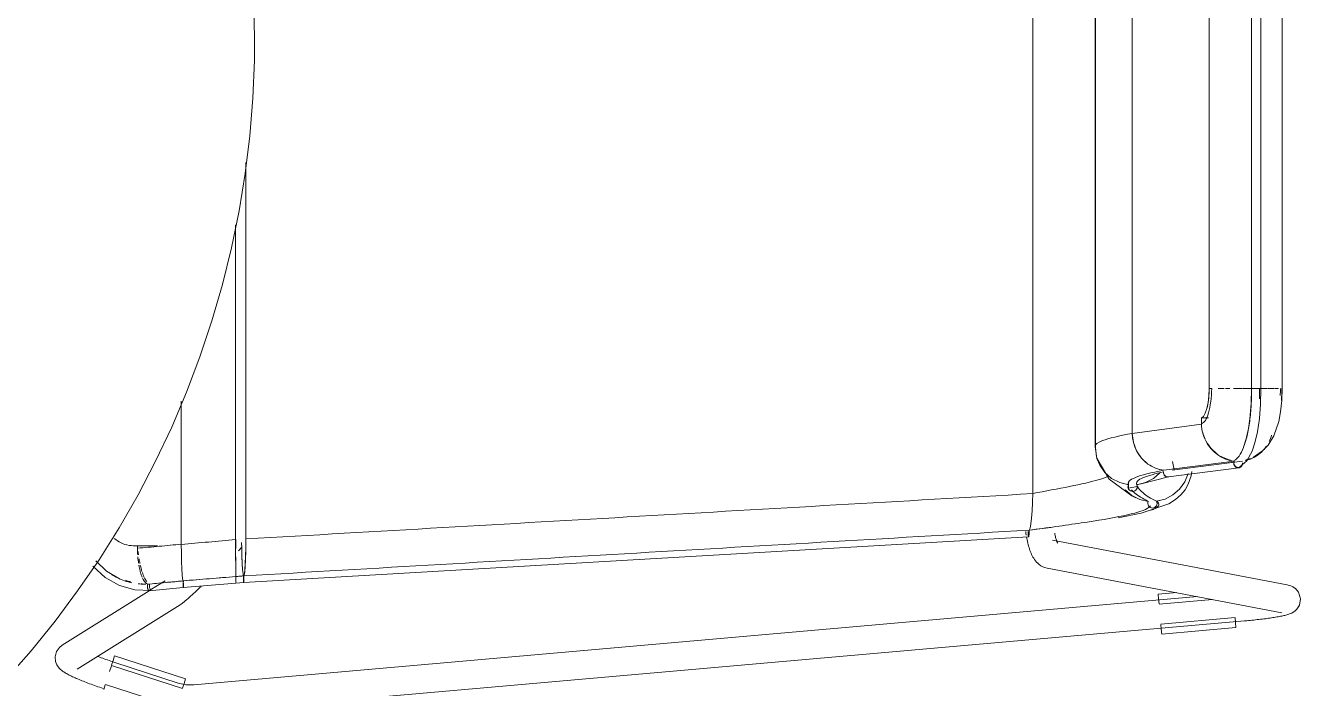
# Model space of a CAD drawing. Header units: millimetres. Extents: x 155927 to 326028, y -36033 to 97293.
# Drawn here: x 181794 to 182334, y 12031 to 12311 of the extents above; entities that cross this region are included whole.
import ezdxf

# ---------------------------------------------------------------- set-up
doc = ezdxf.new("R2010")
doc.units = ezdxf.units.MM
doc.header["$MEASUREMENT"] = 0
doc.layers.add('I-FURN', color=8, linetype='CONTINUOUS', lineweight=9)

msp = doc.modelspace()

# ---------------------------------------------------------------- linework, layer by layer
at = {"layer": 'I-FURN'}
for p, q in [((182220.32, 12113.46), (182220.32, 12496.86)), ((182220.32, 12496.86), (182220.32, 12113.38)), ((182246.67, 12477.01), (182246.67, 12172.21)), ((182246.82, 12132.77), (182246.82, 12477.55)), ((182246.82, 12477.55), (182246.82, 12132.77)), ((182262.42, 12138.8), (182262.42, 12471.51)), ((182262.42, 12471.51), (182262.42, 12138.8)), ((182294.88, 12452.58), (182294.88, 12157.73)), ((182294.94, 12157.73), (182294.94, 12452.58)), ((182312.78, 12452.58), (182312.78, 12157.73)), ((182316.75, 12157.73), (182316.75, 12452.58)), ((182325.78, 12157.73), (182325.78, 12452.58)), ((181891.28, 12305.16), (181890.96, 12321.15)), ((181891.19, 12296.52), (181891.28, 12305.16)), ((181890.52, 12280.54), (181891.19, 12296.52)), ((181889.22, 12264.59), (181890.52, 12280.54)), ((181887.28, 12248.71), (181889.22, 12264.59)), ((181887.58, 12094.21), (181887.58, 12253.3)), ((181887.58, 12253.3), (181887.58, 12094.21)), ((181884.7, 12232.92), (181887.28, 12248.71)), ((181881.5, 12217.24), (181884.7, 12232.92)), ((181883.27, 12093.94), (181883.27, 12226.94)), ((181883.27, 12226.94), (181883.27, 12093.94)), ((181877.67, 12201.71), (181881.5, 12217.24)), ((181873.23, 12186.34), (181877.67, 12201.71)), ((181868.17, 12171.16), (181873.23, 12186.34)), ((181862.51, 12156.2), (181868.17, 12171.16)), ((182246.67, 12172.21), (182246.67, 12133.3)), ((181856.26, 12141.47), (181862.51, 12156.2)), ((182294.78, 12154.69), (182294.46, 12151.84)), ((182294.88, 12157.73), (182294.78, 12154.69)), ((182301.26, 12157.73), (182298.8, 12157.73)), ((182303.62, 12157.73), (182301.78, 12157.73)), ((182308.81, 12157.73), (182305.25, 12157.73)), ((182309, 12157.73), (182312.81, 12157.73)), ((182312.81, 12157.73), (182309, 12157.73)), ((182312.71, 12151.51), (182312.78, 12157.73)), ((182316.75, 12157.73), (182312.79, 12157.73)), ((182312.79, 12157.73), (182312.9, 12157.73)), ((182312.9, 12157.73), (182313.12, 12157.73)), ((182313.12, 12157.73), (182313.45, 12157.73)), ((182313.45, 12157.73), (182313.87, 12157.73)), ((182313.87, 12157.73), (182314.34, 12157.73)), ((182314.34, 12157.73), (182314.84, 12157.73)), ((182314.84, 12157.73), (182315.33, 12157.73)), ((182315.33, 12157.73), (182315.79, 12157.73)), ((182315.79, 12157.73), (182316.18, 12157.73)), ((182316.18, 12157.73), (182316.48, 12157.73)), ((182316.48, 12157.73), (182316.68, 12157.73)), ((182316.5, 12157.73), (182319.53, 12157.73)), ((182319.52, 12157.73), (182316.5, 12157.73)), ((182316.75, 12157.73), (182316.65, 12151.19)), ((182316.68, 12157.73), (182316.75, 12157.73)), ((182322.26, 12157.73), (182319.69, 12157.73)), ((182324.29, 12157.73), (182322.54, 12157.73)), ((182325.67, 12152.7), (182325.17, 12147.88)), ((182325.77, 12157.73), (182325.48, 12157.73)), ((182325.61, 12157.73), (182325.78, 12157.73)), ((182325.78, 12157.73), (182325.67, 12152.7)), ((181860.3, 12152.49), (181860.3, 12092)), ((181860.3, 12092), (181860.3, 12152.49)), ((182293.28, 12147.37), (182292.49, 12146.02)), ((182293.95, 12149.35), (182293.28, 12147.37)), ((182294.46, 12151.84), (182293.95, 12149.35)), ((182312.17, 12144.94), (182312.71, 12151.51)), ((182316.65, 12151.19), (182316.17, 12145.07)), ((182325.17, 12147.88), (182324.38, 12143.84)), ((182291.69, 12142.66), (182262.42, 12138.8)), ((182292.49, 12146.02), (182291.63, 12145.38)), ((182291.63, 12145.38), (182294.63, 12145.38)), ((182291.63, 12145.38), (182291.69, 12142.66)), ((182311.58, 12140.93), (182312.17, 12144.94)), ((182316.17, 12145.07), (182315.32, 12139.45)), ((182324.38, 12143.84), (182322.25, 12137.8)), ((181849.42, 12127.01), (181856.26, 12141.47)), ((182262.42, 12138.8), (182262.89, 12135.03)), ((182309.52, 12133.06), (182310.61, 12136.5)), ((182310.61, 12136.5), (182311.58, 12140.93)), ((182315.32, 12139.45), (182314.22, 12134.76)), ((182322.25, 12137.8), (182319.86, 12133.91)), ((182246.67, 12133.3), (182247.46, 12128.27)), ((182247.3, 12128.98), (182246.82, 12132.77)), ((182246.82, 12132.77), (182247.29, 12128.97)), ((182262.89, 12135.03), (182264.21, 12131.49)), ((182264.21, 12131.49), (182266.29, 12128.37)), ((182313.06, 12131.3), (182310.88, 12127.18)), ((182314.22, 12134.76), (182313.06, 12131.3)), ((182317.56, 12131.44), (182313.67, 12128.76)), ((182319.86, 12133.91), (182317.56, 12131.44)), ((181842.01, 12112.83), (181849.42, 12127.01)), ((182247.29, 12128.97), (182248.66, 12125.4)), ((182248.66, 12125.41), (182247.3, 12128.98)), ((182247.46, 12128.27), (182248.83, 12125.09)), ((182247.53, 12128.11), (182252.65, 12119.46)), ((182266.29, 12128.37), (182269.03, 12125.88)), ((182305.49, 12127.1), (182275.79, 12123.25)), ((182279.34, 12123.27), (182309.04, 12127.12)), ((182280.12, 12123.4), (182279.43, 12126.89)), ((182307.84, 12126.97), (182303.07, 12126.35)), ((182310.88, 12127.18), (182307.97, 12124.64)), ((182313.67, 12128.76), (182313.47, 12128.66)), ((182250.83, 12122.27), (182248.66, 12125.41)), ((182248.66, 12125.4), (182250.83, 12122.27)), ((182253.71, 12119.76), (182250.83, 12122.27)), ((182250.83, 12122.27), (182253.7, 12119.76)), ((182277.78, 12120.44), (182266.16, 12117.47)), ((182271.43, 12119.76), (182274.14, 12122.1)), ((182274.1, 12123.56), (182275.79, 12123.25)), ((182275.64, 12122.78), (182275.6, 12122.29)), ((182275.6, 12122.29), (182275.68, 12121.8)), ((182275.68, 12121.8), (182275.87, 12121.34)), ((182275.87, 12121.34), (182276.17, 12120.96)), ((182276.17, 12120.96), (182276.56, 12120.67)), ((182276.56, 12120.67), (182277, 12120.48)), ((182277, 12120.48), (182277.47, 12120.41)), ((182277.47, 12120.41), (182277.94, 12120.48)), ((182277.7, 12120.42), (182307.48, 12124.28)), ((182277.94, 12120.48), (182278.38, 12120.66)), ((182284.64, 12118.36), (182286.04, 12121.88)), ((182286.08, 12117.29), (182287.37, 12120.89)), ((182287.37, 12120.89), (182287.6, 12122.66)), ((182252.65, 12119.46), (182262.19, 12112.48)), ((182253.7, 12119.76), (182257.1, 12118.01)), ((182257.1, 12118.01), (182253.71, 12119.76)), ((182257.1, 12118.01), (182260.81, 12117.11)), ((182262.26, 12112.54), (182259.42, 12114.93)), ((182259.42, 12114.93), (182262.26, 12112.53)), ((182260.61, 12116.15), (182260.65, 12116.65)), ((182260.65, 12116.64), (182260.61, 12116.15)), ((182260.69, 12115.66), (182260.61, 12116.15)), ((182260.61, 12116.15), (182260.69, 12115.65)), ((182260.65, 12116.65), (182260.81, 12117.12)), ((182260.81, 12117.11), (182260.65, 12116.64)), ((182260.9, 12115.21), (182260.69, 12115.66)), ((182260.69, 12115.65), (182260.89, 12115.2)), ((182260.71, 12115.6), (182264.6, 12116.44)), ((182260.79, 12118.18), (182260.84, 12115.3)), ((182260.89, 12115.2), (182261.21, 12114.82)), ((182261.21, 12114.82), (182260.9, 12115.21)), ((182264.23, 12115.21), (182263.92, 12114.82)), ((182263.92, 12114.82), (182264.23, 12115.2)), ((182264.43, 12115.66), (182264.23, 12115.21)), ((182264.23, 12115.2), (182264.43, 12115.65)), ((182266.16, 12117.47), (182264.3, 12117.15)), ((182264.31, 12117.12), (182264.48, 12116.65)), ((182264.32, 12117.11), (182268.03, 12118.01)), ((182264.48, 12116.64), (182264.32, 12117.11)), ((182264.51, 12116.15), (182264.43, 12115.66)), ((182264.43, 12115.65), (182264.52, 12116.15)), ((182264.48, 12116.65), (182264.51, 12116.15)), ((182264.52, 12116.15), (182264.48, 12116.64)), ((182268.03, 12118.01), (182271.43, 12119.76)), ((182279.64, 12112.8), (182282.46, 12115.28)), ((182282.46, 12115.28), (182284.64, 12118.36)), ((182282.96, 12112.85), (182284.74, 12115.02)), ((182284.74, 12115.02), (182286.08, 12117.29)), ((181834.04, 12098.96), (181842.01, 12112.83)), ((182220.11, 12106.15), (182220.26, 12109.69)), ((182220.26, 12109.63), (182220.11, 12106.15)), ((182220.26, 12109.69), (182220.32, 12113.46)), ((182220.32, 12113.38), (182220.26, 12109.69)), ((182261.61, 12114.53), (182261.21, 12114.82)), ((182261.21, 12114.82), (182261.61, 12114.53)), ((182262.07, 12114.34), (182261.61, 12114.53)), ((182261.61, 12114.53), (182262.07, 12114.34)), ((182262.56, 12114.28), (182262.07, 12114.34)), ((182262.07, 12114.34), (182262.56, 12114.27)), ((182262.19, 12112.48), (182263.93, 12111.59)), ((182265.59, 12110.9), (182262.26, 12112.54)), ((182262.26, 12112.53), (182265.58, 12110.89)), ((182263.05, 12114.34), (182262.56, 12114.28)), ((182262.56, 12114.27), (182263.05, 12114.34)), ((182263.51, 12114.53), (182263.05, 12114.34)), ((182263.05, 12114.34), (182263.52, 12114.53)), ((182263.92, 12114.82), (182263.51, 12114.53)), ((182263.52, 12114.53), (182263.92, 12114.82)), ((182265.58, 12110.89), (182269.2, 12110.1)), ((182269.2, 12110.1), (182265.59, 12110.9)), ((182269.02, 12109.13), (182269.05, 12109.63)), ((182269.05, 12109.63), (182269.02, 12109.13)), ((182269.05, 12109.63), (182269.2, 12110.1)), ((182269.2, 12110.1), (182269.05, 12109.63)), ((182274.15, 12110.41), (182272.68, 12110.16)), ((182272.68, 12110.16), (182272.85, 12109.69)), ((182272.69, 12110.16), (182276.32, 12111.06)), ((182272.85, 12109.68), (182272.69, 12110.16)), ((182272.85, 12109.69), (182272.89, 12109.19)), ((182272.89, 12109.19), (182272.85, 12109.68)), ((182276.32, 12111.06), (182279.64, 12112.8)), ((182277.89, 12109.04), (182280.72, 12110.86)), ((182280.72, 12110.86), (182282.96, 12112.85)), ((182219.87, 12103.05), (182220.11, 12106.15)), ((182220.1, 12106.11), (182219.87, 12103.05)), ((182256.51, 12103.15), (182266.18, 12105.05)), ((182266.18, 12105.05), (182277.89, 12109.04)), ((182269.11, 12108.64), (182269.02, 12109.13)), ((182269.02, 12109.13), (182269.11, 12108.64)), ((182269.32, 12108.19), (182269.11, 12108.64)), ((182269.11, 12108.64), (182269.32, 12108.19)), ((182269.64, 12107.81), (182269.32, 12108.19)), ((182269.32, 12108.19), (182269.63, 12107.81)), ((182269.63, 12107.81), (182270.04, 12107.52)), ((182270.04, 12107.52), (182269.64, 12107.81)), ((182270.5, 12107.34), (182270.04, 12107.52)), ((182270.04, 12107.52), (182270.5, 12107.34)), ((182270.98, 12107.28), (182270.5, 12107.34)), ((182270.5, 12107.34), (182270.98, 12107.28)), ((182271.47, 12107.36), (182270.98, 12107.28)), ((182270.98, 12107.28), (182271.47, 12107.35)), ((182271.92, 12107.55), (182271.47, 12107.36)), ((182271.47, 12107.35), (182271.92, 12107.55)), ((182272.31, 12107.85), (182271.92, 12107.55)), ((182271.92, 12107.55), (182272.32, 12107.85)), ((182272.62, 12108.24), (182272.31, 12107.85)), ((182272.32, 12107.85), (182272.62, 12108.24)), ((182272.82, 12108.69), (182272.62, 12108.24)), ((182272.62, 12108.24), (182272.82, 12108.69)), ((182272.89, 12109.19), (182272.82, 12108.69)), ((182272.82, 12108.69), (182272.89, 12109.19)), ((181825.52, 12085.42), (181834.04, 12098.96)), ((182219.19, 12098.81), (182218.79, 12097.91)), ((182218.79, 12097.91), (182219.19, 12098.81)), ((182219.19, 12098.81), (182219.56, 12100.56)), ((182219.55, 12100.55), (182219.19, 12098.81)), ((182219.86, 12103.02), (182219.55, 12100.56)), ((182219.56, 12100.56), (182219.87, 12103.05)), ((181883.27, 12090.16), (181883.27, 12093.94)), ((181883.27, 12093.94), (181883.27, 12090.15)), ((181883.39, 12093.93), (181883.39, 12090.15)), ((181883.39, 12090.15), (181883.39, 12093.93)), ((181886.69, 12075.75), (182218.6, 12095.04)), ((181887.56, 12090.42), (181887.58, 12094.21)), ((182217.47, 12096.56), (182217.37, 12097.29)), ((182217.57, 12095.85), (182217.47, 12096.56)), ((182217.82, 12094.45), (182217.69, 12095.15)), ((182217.95, 12093.77), (182217.82, 12094.45)), ((182218.09, 12093.1), (182217.95, 12093.77)), ((182218.38, 12096.9), (182218.39, 12097.4)), ((182218.39, 12096.41), (182218.38, 12096.9)), ((182218.39, 12097.4), (182218.39, 12096.9)), ((182218.39, 12096.9), (182218.39, 12096.41)), ((182218.39, 12096.41), (182218.42, 12095.96)), ((182218.42, 12095.96), (182218.39, 12096.41)), ((182218.42, 12095.96), (182218.45, 12095.58)), ((182218.45, 12095.58), (182218.42, 12095.96)), ((182218.45, 12095.58), (182218.5, 12095.29)), ((182218.5, 12095.29), (182218.45, 12095.58)), ((182218.5, 12095.29), (182218.55, 12095.11)), ((182218.55, 12095.1), (182218.5, 12095.29)), ((182218.55, 12095.11), (182218.6, 12095.04)), ((182218.6, 12095.04), (182218.55, 12095.1)), ((182218.6, 12095.04), (182218.65, 12095.12)), ((182218.65, 12095.11), (182218.6, 12095.04)), ((182218.65, 12095.12), (182218.7, 12095.31)), ((182218.7, 12095.3), (182218.65, 12095.11)), ((182218.7, 12095.31), (182218.75, 12095.61)), ((182218.75, 12095.6), (182218.7, 12095.3)), ((182218.75, 12095.61), (182218.78, 12095.99)), ((182218.78, 12095.99), (182218.75, 12095.6)), ((182218.78, 12095.99), (182218.8, 12096.45)), ((182218.8, 12096.44), (182218.78, 12095.99)), ((182218.81, 12097.44), (182218.79, 12097.91)), ((182218.79, 12097.91), (182218.81, 12097.44)), ((182218.8, 12096.45), (182218.81, 12096.94)), ((182218.81, 12096.94), (182218.8, 12096.44)), ((182218.81, 12096.94), (182218.81, 12097.44)), ((182218.81, 12097.44), (182218.81, 12096.94)), ((182327.97, 12074.83), (182228.68, 12093.64)), ((182229.71, 12096.19), (182229.61, 12096.68)), ((182229.81, 12095.72), (182229.71, 12096.19)), ((182229.91, 12095.27), (182229.81, 12095.72)), ((182230.02, 12094.85), (182229.91, 12095.27)), ((182230.12, 12094.46), (182230.02, 12094.85)), ((182230.23, 12094.09), (182230.12, 12094.46)), ((182230.34, 12093.76), (182230.23, 12094.09)), ((182230.45, 12093.45), (182230.34, 12093.76)), ((182230.55, 12093.18), (182230.45, 12093.45)), ((181840.51, 12091.29), (181850.26, 12091.29)), ((181841.75, 12090.3), (181841.75, 12091.35)), ((181860.3, 12092), (181860.33, 12088.24)), ((181860.33, 12088.24), (181860.3, 12091.88)), ((181860.4, 12084.7), (181860.33, 12088.14)), ((181860.33, 12088.14), (181860.4, 12084.7)), ((181883.27, 12086.59), (181883.27, 12090.15)), ((181883.27, 12090.15), (181883.27, 12086.59)), ((181884.41, 12089.24), (181885.94, 12090.72)), ((181885.8, 12092.67), (181885.82, 12090.41)), ((181885.82, 12090.41), (181885.9, 12086.86)), ((181887.48, 12086.86), (181887.56, 12090.42)), ((182218.25, 12092.45), (182218.09, 12093.1)), ((182218.41, 12091.8), (182218.25, 12092.45)), ((182218.58, 12091.17), (182218.41, 12091.8)), ((182218.76, 12090.56), (182218.58, 12091.17)), ((182218.96, 12089.95), (182218.76, 12090.56)), ((182219.16, 12089.36), (182218.96, 12089.95)), ((182219.38, 12088.78), (182219.16, 12089.36)), ((182219.62, 12088.21), (182219.38, 12088.78)), ((182219.87, 12087.65), (182219.62, 12088.21)), ((182230.64, 12092.95), (182230.55, 12093.18)), ((182230.73, 12092.76), (182230.64, 12092.95)), ((182230.8, 12092.6), (182230.73, 12092.76)), ((182230.85, 12092.52), (182230.8, 12092.6)), ((182230.89, 12092.44), (182230.85, 12092.52)), ((182230.91, 12092.42), (182230.89, 12092.44)), ((181816.46, 12072.23), (181825.52, 12085.42)), ((181828.09, 12077.9), (181822.94, 12082.64)), ((181828.68, 12080.58), (181824.16, 12084.89)), ((181860.4, 12084.7), (181860.51, 12081.61)), ((181860.52, 12081.6), (181860.4, 12084.64)), ((181883.28, 12083.46), (181883.27, 12086.59)), ((181883.27, 12086.59), (181883.28, 12083.45)), ((181883.3, 12080.95), (181883.28, 12083.45)), ((181883.28, 12083.45), (181883.3, 12080.95)), ((181883.38, 12083.47), (181883.37, 12080.97)), ((181883.37, 12080.97), (181883.38, 12083.47)), ((181883.39, 12086.6), (181883.38, 12083.47)), ((181883.38, 12083.47), (181883.39, 12086.59)), ((181885.9, 12086.86), (181886.03, 12083.74)), ((181886.03, 12083.74), (181886.19, 12081.25)), ((181887.19, 12081.23), (181887.36, 12083.73)), ((181887.36, 12083.73), (181887.48, 12086.86)), ((182220.14, 12087.1), (182219.87, 12087.65)), ((182220.43, 12086.56), (182220.14, 12087.1)), ((182220.76, 12086.02), (182220.43, 12086.56)), ((182221.12, 12085.49), (182220.76, 12086.02)), ((182221.52, 12084.95), (182221.12, 12085.49)), ((182221.97, 12084.42), (182221.52, 12084.95)), ((182222.49, 12083.9), (182221.97, 12084.42)), ((182223.09, 12083.39), (182222.49, 12083.9)), ((182223.77, 12082.91), (182223.09, 12083.39)), ((182224.56, 12082.47), (182223.77, 12082.91)), ((181834.1, 12074.51), (181828.09, 12077.9)), ((181834.5, 12077.22), (181828.68, 12080.58)), ((181860.51, 12081.61), (181860.67, 12079.13)), ((181860.67, 12079.12), (181860.52, 12081.56)), ((181860.67, 12079.13), (181860.84, 12077.39)), ((181860.84, 12077.39), (181860.67, 12079.11)), ((181861.04, 12076.5), (181860.84, 12077.39)), ((181860.84, 12077.39), (181861.04, 12076.5)), ((181883.31, 12079.21), (181883.3, 12080.68)), ((181883.3, 12080.68), (181883.31, 12079.2)), ((181883.32, 12078.32), (181883.31, 12079.21)), ((181883.31, 12079.2), (181883.32, 12078.32)), ((181883.32, 12077.85), (181883.32, 12078.32)), ((181883.32, 12078.32), (181883.32, 12077.84)), ((181883.32, 12077.35), (181883.32, 12077.85)), ((181883.32, 12077.84), (181883.32, 12077.35)), ((181883.32, 12076.86), (181883.32, 12077.35)), ((181883.32, 12077.35), (181883.32, 12076.86)), ((181883.34, 12078.32), (181883.34, 12077.85)), ((181883.34, 12077.85), (181883.34, 12078.32)), ((181883.34, 12077.85), (181883.34, 12077.36)), ((181883.34, 12077.35), (181883.34, 12077.85)), ((181883.34, 12077.36), (181883.34, 12076.87)), ((181883.34, 12076.86), (181883.34, 12077.35)), ((181883.37, 12080.97), (181883.35, 12079.22)), ((181883.35, 12079.22), (181883.37, 12080.97)), ((181886.19, 12081.25), (181886.38, 12079.5)), ((181886.38, 12079.5), (181886.59, 12078.59)), ((181886.59, 12078.59), (181886.58, 12078.13)), ((181886.58, 12078.13), (181886.58, 12077.63)), ((181886.58, 12077.63), (181886.58, 12077.14)), ((181886.79, 12078.59), (181887, 12079.48)), ((181886.8, 12078.12), (181886.79, 12078.59)), ((181886.8, 12077.62), (181886.8, 12078.12)), ((181886.8, 12077.13), (181886.8, 12077.62)), ((181887, 12079.48), (181887.19, 12081.23)), ((182225.46, 12082.11), (182224.56, 12082.47)), ((182226.45, 12081.85), (182225.46, 12082.11)), ((182226.45, 12081.85), (182325.74, 12063.04)), ((181806.89, 12059.41), (181816.46, 12072.23)), ((181846.67, 12072.3), (181809.91, 12049.26)), ((181840.62, 12072.64), (181834.1, 12074.51)), ((181847.53, 12072.35), (181840.62, 12072.64)), ((181846.64, 12072.23), (181861.13, 12073.65)), ((181853.49, 12076.57), (181847.05, 12072.53)), ((181861.04, 12076.5), (181861.03, 12076.03)), ((181861.03, 12076.03), (181861.04, 12076.5)), ((181861.03, 12076.03), (181861.03, 12075.53)), ((181861.03, 12075.54), (181861.03, 12076.03)), ((181861.03, 12075.05), (181861.03, 12075.54)), ((181861.03, 12075.53), (181861.03, 12075.04)), ((181861.04, 12074.59), (181861.03, 12075.05)), ((181861.03, 12075.04), (181861.04, 12074.59)), ((181861.04, 12074.59), (181861.06, 12074.2)), ((181861.06, 12074.21), (181861.04, 12074.59)), ((181861.08, 12073.91), (181861.06, 12074.21)), ((181861.06, 12074.2), (181861.08, 12073.91)), ((181861.08, 12073.91), (181861.1, 12073.72)), ((181861.13, 12073.65), (181861.1, 12073.72)), ((181861.1, 12073.72), (181861.13, 12073.65)), ((181861.13, 12073.65), (181883.33, 12075.48)), ((181861.16, 12073.72), (181861.13, 12073.65)), ((181861.13, 12073.65), (181861.16, 12073.71)), ((181861.16, 12073.71), (181861.18, 12073.9)), ((181861.18, 12073.9), (181861.16, 12073.72)), ((181861.2, 12074.2), (181861.18, 12073.9)), ((181861.18, 12073.9), (181861.2, 12074.19)), ((181861.2, 12074.19), (181861.22, 12074.58)), ((181861.22, 12074.58), (181861.2, 12074.2)), ((181861.23, 12076.02), (181861.22, 12076.49)), ((181861.22, 12076.49), (181861.23, 12076.02)), ((181861.22, 12074.58), (181861.23, 12075.03)), ((181861.23, 12075.03), (181861.22, 12074.58)), ((181861.23, 12075.03), (181861.23, 12075.52)), ((181861.23, 12075.52), (181861.23, 12075.03)), ((181865.95, 12071.62), (181866.37, 12072.01)), ((181866.37, 12072.01), (181866.81, 12072.41)), ((181866.81, 12072.41), (181867.25, 12072.82)), ((181867.25, 12072.82), (181867.71, 12073.25)), ((181867.71, 12073.25), (181868.17, 12073.68)), ((181868.17, 12073.68), (181868.64, 12074.12)), ((181883.32, 12076.41), (181883.32, 12076.86)), ((181883.32, 12076.86), (181883.32, 12076.41)), ((181883.33, 12076.03), (181883.32, 12076.41)), ((181883.32, 12076.41), (181883.33, 12076.02)), ((181883.33, 12075.73), (181883.33, 12076.03)), ((181883.33, 12076.02), (181883.33, 12075.73)), ((181886.69, 12075.75), (181883.33, 12075.48)), ((181883.33, 12075.55), (181883.33, 12075.48)), ((181883.33, 12075.48), (181883.33, 12075.55)), ((181883.33, 12075.54), (181883.33, 12075.48)), ((181883.33, 12075.48), (181883.33, 12075.54)), ((181883.34, 12076.87), (181883.34, 12076.42)), ((181883.34, 12076.41), (181883.34, 12076.86)), ((181883.34, 12076.42), (181883.34, 12076.03)), ((181883.34, 12076.03), (181883.34, 12076.41)), ((181886.58, 12077.14), (181886.6, 12076.69)), ((181886.6, 12076.69), (181886.61, 12076.3)), ((181886.61, 12076.3), (181886.64, 12076.01)), ((181886.64, 12076.01), (181886.66, 12075.82)), ((181886.66, 12075.82), (181886.69, 12075.75)), ((181886.69, 12075.75), (181886.72, 12075.82)), ((181886.72, 12075.82), (181886.74, 12076.01)), ((181886.74, 12076.01), (181886.77, 12076.3)), ((181886.77, 12076.3), (181886.78, 12076.68)), ((181886.78, 12076.68), (181886.8, 12077.13)), ((182328.39, 12074.74), (182327.97, 12074.83)), ((182328.9, 12074.6), (182328.39, 12074.74)), ((182329.52, 12074.39), (182328.9, 12074.6)), ((182330.33, 12074.01), (182329.52, 12074.39)), ((182331.41, 12073.27), (182330.33, 12074.01)), ((182332.73, 12071.69), (182331.41, 12073.27)), ((181816.28, 12039.1), (181859.86, 12066.4)), ((181859.86, 12066.4), (181860.19, 12066.62)), ((181860.19, 12066.62), (181860.44, 12066.8)), ((181860.44, 12066.8), (181860.67, 12066.97)), ((181860.67, 12066.97), (181860.9, 12067.15)), ((181860.9, 12067.15), (181861.12, 12067.33)), ((181861.12, 12067.33), (181861.35, 12067.52)), ((181861.35, 12067.52), (181861.59, 12067.72)), ((181861.59, 12067.72), (181861.84, 12067.93)), ((181861.84, 12067.93), (181862.11, 12068.16)), ((181862.11, 12068.16), (181862.39, 12068.4)), ((181862.39, 12068.4), (181862.68, 12068.66)), ((181862.68, 12068.66), (181862.99, 12068.93)), ((181862.99, 12068.93), (181863.31, 12069.22)), ((181863.31, 12069.22), (181863.65, 12069.52)), ((181863.65, 12069.52), (181864, 12069.84)), ((181864, 12069.84), (181864.37, 12070.17)), ((181864.37, 12070.17), (181864.74, 12070.51)), ((181864.74, 12070.51), (181865.13, 12070.87)), ((181865.13, 12070.87), (181865.54, 12071.24)), ((182290.02, 12069.86), (181865.52, 12032.56)), ((181865.54, 12071.24), (181865.95, 12071.62)), ((182281.28, 12071.59), (182273.38, 12070.89)), ((182273.56, 12068.85), (182273.38, 12070.89)), ((182273.75, 12066.78), (182273.56, 12068.85)), ((182273.76, 12066.66), (182296.36, 12068.65)), ((182332.73, 12071.69), (182333.56, 12068.94)), ((182333.56, 12068.94), (182333.08, 12066.18)), ((182322.48, 12061.05), (182321.9, 12060.96)), ((182323.05, 12061.14), (182322.48, 12061.05)), ((182323.6, 12061.23), (182323.05, 12061.14)), ((182324.14, 12061.33), (182323.6, 12061.23)), ((182324.65, 12061.42), (182324.14, 12061.33)), ((182325.15, 12061.52), (182324.65, 12061.42)), ((182325.62, 12061.61), (182325.15, 12061.52)), ((182326.08, 12061.71), (182325.62, 12061.61)), ((182326.53, 12061.81), (182326.08, 12061.71)), ((182326.95, 12061.91), (182326.53, 12061.81)), ((182327.37, 12062.01), (182326.95, 12061.91)), ((182327.77, 12062.12), (182327.37, 12062.01)), ((182328.16, 12062.23), (182327.77, 12062.12)), ((182328.56, 12062.36), (182328.16, 12062.23)), ((182328.96, 12062.5), (182328.56, 12062.36)), ((182329.39, 12062.67), (182328.96, 12062.5)), ((182329.87, 12062.89), (182329.39, 12062.67)), ((182330.43, 12063.19), (182329.87, 12062.89)), ((182331.13, 12063.67), (182330.43, 12063.19)), ((182332.04, 12064.52), (182331.13, 12063.67)), ((182333.08, 12066.18), (182332.04, 12064.52)), ((181796.81, 12046.98), (181806.89, 12059.41)), ((181866.57, 12020.61), (182309.89, 12059.56)), ((182305.91, 12060.97), (182274.5, 12058.21)), ((182274.69, 12056.03), (182274.51, 12058.09)), ((182274.87, 12053.98), (182274.69, 12056.03)), ((182306.28, 12056.74), (182274.87, 12053.98)), ((182305.92, 12060.85), (182306.1, 12058.78)), ((182306.1, 12058.78), (182306.28, 12056.74)), ((182310.05, 12059.57), (182309.89, 12059.56)), ((182310.8, 12059.64), (182310.05, 12059.57)), ((182311.55, 12059.71), (182310.8, 12059.64)), ((182312.3, 12059.78), (182311.55, 12059.71)), ((182313.04, 12059.85), (182312.3, 12059.78)), ((182313.78, 12059.93), (182313.04, 12059.85)), ((182314.51, 12060.01), (182313.78, 12059.93)), ((182315.24, 12060.09), (182314.51, 12060.01)), ((182315.96, 12060.17), (182315.24, 12060.09)), ((182316.67, 12060.25), (182315.96, 12060.17)), ((182317.36, 12060.34), (182316.67, 12060.25)), ((182318.05, 12060.42), (182317.36, 12060.34)), ((182318.73, 12060.51), (182318.05, 12060.42)), ((182319.39, 12060.6), (182318.73, 12060.51)), ((182320.04, 12060.69), (182319.39, 12060.6)), ((182320.67, 12060.78), (182320.04, 12060.69)), ((182321.29, 12060.87), (182320.67, 12060.78)), ((182321.9, 12060.96), (182321.29, 12060.87)), ((181786.24, 12034.97), (181796.81, 12046.98)), ((181807.56, 12046.64), (181806.97, 12044.41)), ((181808.79, 12048.37), (181807.56, 12046.64)), ((181808.79, 12048.37), (181809.91, 12049.26)), ((181806.97, 12044.41), (181807.15, 12042.44)), ((181807.15, 12042.44), (181807.67, 12041.06)), ((181807.67, 12041.06), (181808.24, 12040.14)), ((181808.24, 12040.14), (181808.75, 12039.52)), ((181808.75, 12039.52), (181809.22, 12039.05)), ((181825.16, 12044.46), (181825.79, 12044.23)), ((181825.79, 12044.23), (181826.42, 12043.99)), ((181826.42, 12043.99), (181827.07, 12043.76)), ((181827.07, 12043.76), (181827.73, 12043.52)), ((181827.73, 12043.52), (181828.39, 12043.28)), ((181828.39, 12043.28), (181829.07, 12043.05)), ((181829.07, 12043.05), (181829.75, 12042.82)), ((181829.75, 12042.82), (181830.43, 12042.58)), ((181830.76, 12040.6), (181829.96, 12038.12)), ((181830.43, 12042.58), (181831.12, 12042.35)), ((181830.79, 12040.69), (181860.79, 12031.01)), ((181830.83, 12040.81), (181831.46, 12042.78)), ((181831.12, 12042.35), (181831.81, 12042.13)), ((181831.46, 12042.78), (181832.09, 12044.74)), ((181831.81, 12042.13), (181832.14, 12042.02)), ((181862.1, 12035.05), (181832.09, 12044.74)), ((181858.95, 12033.31), (181832.14, 12042.02)), ((181809.22, 12039.05), (181809.65, 12038.68)), ((181809.65, 12038.68), (181810.05, 12038.37)), ((181810.05, 12038.37), (181810.44, 12038.09)), ((181810.44, 12038.09), (181810.83, 12037.84)), ((181810.83, 12037.84), (181811.22, 12037.59)), ((181811.22, 12037.59), (181811.62, 12037.36)), ((181811.62, 12037.36), (181812.03, 12037.13)), ((181812.03, 12037.13), (181812.45, 12036.9)), ((181812.45, 12036.9), (181812.89, 12036.67)), ((181812.89, 12036.67), (181813.35, 12036.44)), ((181813.35, 12036.44), (181813.82, 12036.21)), ((181813.82, 12036.21), (181814.32, 12035.98)), ((181814.32, 12035.98), (181814.83, 12035.74)), ((181814.83, 12035.74), (181815.35, 12035.5)), ((181815.35, 12035.5), (181815.9, 12035.26)), ((181815.9, 12035.26), (181816.46, 12035.02)), ((181816.46, 12035.02), (181817.04, 12034.78)), ((181817.04, 12034.78), (181817.63, 12034.53)), ((181817.63, 12034.53), (181818.24, 12034.28)), ((181818.24, 12034.28), (181818.87, 12034.03)), ((181862.1, 12035.05), (181861.47, 12033.1)), ((181818.87, 12034.03), (181819.51, 12033.78)), ((181819.51, 12033.78), (181820.16, 12033.52)), ((181820.16, 12033.52), (181820.83, 12033.27)), ((181820.83, 12033.27), (181821.51, 12033.01)), ((181821.51, 12033.01), (181822.19, 12032.76)), ((181822.19, 12032.76), (181822.89, 12032.51)), ((181822.89, 12032.51), (181823.6, 12032.25)), ((181823.6, 12032.25), (181824.32, 12032)), ((181824.32, 12032), (181825.04, 12031.75)), ((181825.04, 12031.75), (181825.77, 12031.49)), ((181825.77, 12031.49), (181826.5, 12031.25)), ((181826.5, 12031.25), (181827.24, 12031)), ((181827.51, 12030.53), (181828.14, 12032.51)), ((181858.19, 12022.94), (181828.18, 12032.62)), ((181858.98, 12033.3), (181858.95, 12033.31)), ((181859.61, 12033.11), (181858.98, 12033.3)), ((181860.26, 12032.94), (181859.61, 12033.11)), ((181860.9, 12032.8), (181860.26, 12032.94)), ((181861.47, 12033.1), (181860.83, 12031.12)), ((181861.55, 12032.69), (181860.9, 12032.8)), ((181862.21, 12032.6), (181861.55, 12032.69)), ((181862.87, 12032.54), (181862.21, 12032.6)), ((181863.53, 12032.51), (181862.87, 12032.54)), ((181864.19, 12032.5), (181863.53, 12032.51)), ((181864.86, 12032.52), (181864.19, 12032.5)), ((181865.52, 12032.56), (181864.86, 12032.52))]:
    msp.add_line(p, q, dxfattribs=at)
for centre, major_axis, ratio, start_param, end_param in [((182310.03, 12157.73), (15.75, 0), 0.000004, 3.431839, 3.614078), ((182321.51, 12157.73), (0, -12.4), 0.287441, 1.332781, 1.570796), ((182277.49, 12138.93), (0, -15.78), 0.955139, 4.720632, 5.68731), ((182277.49, 12138.93), (0, -15.78), 0.955139, 5.687432, 5.928979), ((182277.49, 12138.93), (0, -15.78), 0.955139, 5.929149, 6.170649), ((182277.47, 12122.37), (0, -1.96), 0.955139, 4.501447, 6.790779)]:
    msp.add_ellipse(centre, major_axis=major_axis, ratio=ratio, start_param=start_param, end_param=end_param, dxfattribs=at)
for points in [[(182296.01, 12157.73), (182295.95, 12153.94), (182294.99, 12146.55), (182292.82, 12143.17), (182291.71, 12142.91)], [(182294, 12149.35), (182294.54, 12151.4), (182294.83, 12154.12), (182294.92, 12156.89)], [(182312.81, 12157.73), (182312.86, 12155.39), (182312.78, 12150.73), (182312.15, 12143.88), (182311.04, 12137.73), (182309.52, 12132.66), (182307.62, 12128.96), (182306.21, 12127.65), (182305.49, 12127.3)], [(182316.21, 12157.73), (182316.24, 12156.3), (182316.23, 12154.88), (182316.2, 12153.47)], [(182325.69, 12157.73), (182325.7, 12156.02), (182325.63, 12154.34), (182325.47, 12152.76)], [(182291.69, 12142.66), (182291.73, 12141.37), (182292.09, 12138.87), (182293.51, 12135.27), (182295.7, 12132.12), (182298.54, 12129.59), (182301.88, 12127.83), (182304.25, 12127.25), (182305.49, 12127.1)], [(182293.19, 12136.48), (182292.8, 12137.33), (182292.44, 12138.21), (182292.25, 12139.13)], [(182320.3, 12135.35), (182320.74, 12136.23), (182321.14, 12137.16), (182321.37, 12138.12)], [(182246.67, 12133.3), (182246.67, 12133.12), (182246.72, 12132.94), (182246.82, 12132.77)], [(182298.62, 12129.93), (182296.56, 12131.37), (182294.94, 12133.35), (182293.64, 12135.57)], [(182303.98, 12127.56), (182302.59, 12127.87), (182301.22, 12128.37), (182299.97, 12129.07)], [(182305.31, 12126.34), (182305.3, 12126.5), (182305.3, 12126.67), (182305.34, 12126.83)], [(182312.37, 12128.18), (182311.75, 12127.94), (182311.1, 12127.78), (182310.44, 12127.64)], [(182260.81, 12117.12), (182260.26, 12118.14), (182262.23, 12120.19), (182270.29, 12122.23), (182275.79, 12123.25)], [(182220.32, 12113.38), (182164.96, 12110.18), (182109.54, 12106.99), (182054.08, 12103.79)], [(182054.08, 12103.79), (181998.61, 12100.6), (181943.11, 12097.4), (181887.58, 12094.21)], [(182218.8, 12097.92), (182221.86, 12098.31), (182224.95, 12098.7), (182228, 12099.08)], [(181883.27, 12093.94), (181879.44, 12093.6), (181875.6, 12093.25), (181871.78, 12092.91)], [(182218.79, 12097.91), (182163.55, 12094.69), (182052.96, 12088.25), (181942.19, 12081.81), (181886.79, 12078.59)], [(181841.75, 12091.35), (181841.24, 12091.3), (181840.73, 12091.28), (181840.23, 12091.29)], [(181841.75, 12090.3), (181844.78, 12090.56), (181850.92, 12091.1), (181857.17, 12091.69), (181860.3, 12092)], [(181841.85, 12087.51), (181841.79, 12088.42), (181841.76, 12089.35), (181841.75, 12090.3)], [(181841.98, 12088.89), (181842.04, 12088.41), (181842.1, 12087.94), (181842.17, 12087.48)], [(181871.78, 12092.91), (181867.95, 12092.57), (181864.12, 12092.22), (181860.3, 12091.88)], [(181842.22, 12083.95), (181842.09, 12084.79), (181841.98, 12085.67), (181841.92, 12086.58)], [(181842.85, 12080.72), (181842.66, 12081.46), (181842.5, 12082.26), (181842.35, 12083.09)], [(181842.43, 12085.77), (181842.55, 12085.09), (181842.68, 12084.43), (181842.81, 12083.77)], [(181842.96, 12083.11), (181843.18, 12082.19), (181843.41, 12081.25), (181843.66, 12080.4)], [(181843.81, 12080.07), (181844.08, 12079.26), (181844.36, 12078.45), (181844.65, 12077.89)], [(181846.08, 12075.06), (181845.69, 12075.21), (181844.94, 12075.77), (181844.24, 12076.92), (181843.92, 12077.61)], [(181844.77, 12077.65), (181845.08, 12077.01), (181845.4, 12076.62), (181845.72, 12076.29)], [(181883.32, 12078.32), (181879.61, 12078.01), (181872.17, 12077.41), (181864.75, 12076.81), (181861.04, 12076.5)], [(181872.17, 12077.4), (181868.52, 12077.09), (181864.87, 12076.79), (181861.22, 12076.49)], [(181877.02, 12077.8), (181876.61, 12077.76), (181876.19, 12077.73), (181875.78, 12077.7)], [(181883.32, 12078.32), (181883.9, 12078.36), (181885.06, 12078.45), (181886.21, 12078.54), (181886.79, 12078.59)], [(181883.34, 12078.32), (181883.88, 12078.37), (181884.96, 12078.46), (181886.05, 12078.55), (181886.59, 12078.59)], [(181836.68, 12076.73), (181837.39, 12076.47), (181838.12, 12076.29), (181838.85, 12076.16)], [(181844.55, 12075.1), (181843.72, 12075.11), (181842.9, 12075.15), (181842.08, 12075.23)], [(181843.3, 12075.21), (181843.95, 12075.15), (181844.6, 12075.14), (181845.26, 12075.15)], [(181846.08, 12075.06), (181848.53, 12075.3), (181853.48, 12075.78), (181858.51, 12076.26), (181861.04, 12076.5)], [(181854.14, 12075.78), (181856.49, 12076.02), (181858.85, 12076.25), (181861.22, 12076.49)]]:
    msp.add_open_spline(points, degree=3, dxfattribs=at)
for points, knots in [([(182262.42, 12138.8), (182256.69, 12137.8), (182249.05, 12135.96), (182246.67, 12134.13), (182246.67, 12133.3)], [0, 0, 0, 0, 0.5, 0.9107154, 0.9107154, 0.9107154, 0.9107154]), ([(182310.15, 12127.31), (182310.92, 12127.47), (182312.82, 12128.04), (182315.68, 12129.59), (182317.87, 12131.6), (182318.88, 12132.98), (182319.14, 12133.39)], [0.0592823, 0.0592823, 0.0592823, 0.0592823, 0.1666667, 0.3333333, 0.5, 0.565028, 0.565028, 0.565028, 0.565028]), ([(182305.49, 12127.1), (182305.43, 12126.96), (182305.37, 12126.74), (182305.32, 12126.46), (182305.31, 12126.18), (182305.35, 12125.88), (182305.43, 12125.59), (182305.54, 12125.32), (182305.74, 12125), (182306.04, 12124.68), (182306.41, 12124.45), (182306.77, 12124.31), (182307.08, 12124.27), (182307.36, 12124.26), (182307.62, 12124.3), (182307.87, 12124.37), (182308.11, 12124.48), (182308.41, 12124.67), (182308.72, 12125), (182308.94, 12125.4), (182309.04, 12125.75), (182309.08, 12126.01), (182309.08, 12126.17), (182309.08, 12126.24)], [0, 0, 0, 0, 0.0555556, 0.0833333, 0.1111111, 0.1666667, 0.1944444, 0.2222222, 0.2777778, 0.3333333, 0.3888889, 0.4444444, 0.4791667, 0.5138889, 0.5486111, 0.5833333, 0.6180556, 0.6527778, 0.7222222, 0.7916667, 0.8263889, 0.8611111, 0.8888889, 0.8888889, 0.8888889, 0.8888889]), ([(182309.06, 12126.34), (182309.06, 12126.17), (182309.02, 12125.88), (182308.88, 12125.5), (182308.62, 12125.08), (182308.1, 12124.63), (182307.24, 12124.38), (182306.44, 12124.61), (182305.91, 12125), (182305.6, 12125.38), (182305.45, 12125.69), (182305.41, 12125.85)], [-0.875, -0.875, -0.875, -0.875, -0.8125, -0.765625, -0.71875, -0.625, -0.5, -0.375, -0.3125, -0.25, -0.1875, -0.1875, -0.1875, -0.1875]), ([(182252.59, 12120.76), (182251.44, 12120.27), (182247.2, 12118.81), (182236.49, 12116.38), (182225.71, 12114.43), (182220.32, 12113.46)], [0.375, 0.375, 0.375, 0.375, 0.5, 0.75, 1, 1, 1, 1]), ([(182264.31, 12117.12), (182263.77, 12118.14), (182265.5, 12119.95), (182271.99, 12121.77), (182275.7, 12122.56)], [0, 0, 0, 0, 0.5, 0.8877852, 0.8877852, 0.8877852, 0.8877852]), ([(182269.2, 12110.1), (182266.79, 12111.27), (182264.14, 12112.9), (182262.46, 12114.53), (182262.07, 12114.99)], [0, 0, 0, 0, 0.5, 0.696307, 0.696307, 0.696307, 0.696307]), ([(182272.68, 12110.16), (182270.28, 12111.32), (182266.85, 12113.41), (182265.07, 12115.5), (182264.6, 12116.44)], [0, 0, 0, 0, 0.5, 0.9025379, 0.9025379, 0.9025379, 0.9025379]), ([(182270.27, 12106.31), (182270.99, 12106.57), (182274.01, 12107.85), (182274.24, 12109.13), (182272.69, 12110.16)], [0.6866019, 0.6866019, 0.6866019, 0.6866019, 0.75, 1, 1, 1, 1]), ([(182218.79, 12097.91), (182226.34, 12098.92), (182241.55, 12100.96), (182259.99, 12104.01), (182268.29, 12106.45), (182269.89, 12107.87), (182270.08, 12108.27)], [0, 0, 0, 0, 0.25, 0.5, 0.75, 0.8499412, 0.8499412, 0.8499412, 0.8499412]), ([(181841.75, 12091.35), (181839.36, 12091.13), (181835.76, 12091.76), (181832.76, 12093.69), (181831.86, 12094.46)], [0, 0, 0, 0, 0.3333333, 0.5, 0.5, 0.5, 0.5]), ([(181887.58, 12094.21), (181887.58, 12092.93), (181887.57, 12090.38), (181887.49, 12086.78), (181887.36, 12083.61), (181887.14, 12080.25), (181886.93, 12078.86), (181886.79, 12078.59)], [-1, -1, -1, -1, -0.833333, -0.666667, -0.5, -0.333333, 0, 0, 0, 0]), ([(181886.59, 12078.59), (181886.45, 12078.88), (181886.24, 12080.28), (181886.02, 12083.63), (181885.89, 12086.78), (181885.83, 12089.9), (181885.81, 12091.91), (181885.8, 12092.67)], [-1, -1, -1, -1, -0.6666667, -0.5, -0.3333333, -0.1666667, -0.0664381, -0.0664381, -0.0664381, -0.0664381]), ([(181839.4, 12075.67), (181837.32, 12076.11), (181834.36, 12077.08), (181831.69, 12078.64), (181830.89, 12079.17)], [-0.8210019, -0.8210019, -0.8210019, -0.8210019, -0.6666667, -0.5975811, -0.5975811, -0.5975811, -0.5975811]), ([(181843.71, 12078.06), (181843.47, 12078.65), (181843.17, 12079.5), (181842.92, 12080.46), (181842.86, 12080.68)], [0.3682191, 0.3682191, 0.3682191, 0.3682191, 0.5, 0.5370533, 0.5370533, 0.5370533, 0.5370533]), ([(181886.69, 12075.75), (181886.67, 12075.75), (181886.64, 12075.89), (181886.61, 12076.29), (181886.59, 12076.67), (181886.58, 12077.13), (181886.58, 12077.63), (181886.58, 12078.13), (181886.59, 12078.45), (181886.59, 12078.59)], [-0.5, -0.5, -0.5, -0.5, -0.375, -0.3125, -0.25, -0.1875, -0.125, -0.0625, 0, 0, 0, 0]), ([(181886.79, 12078.59), (181886.8, 12078.36), (181886.8, 12077.87), (181886.8, 12077.24), (181886.79, 12076.78), (181886.77, 12076.36), (181886.74, 12075.91), (181886.71, 12075.75), (181886.69, 12075.75)], [-1, -1, -1, -1, -0.90625, -0.8125, -0.765625, -0.71875, -0.625, -0.501507, -0.501507, -0.501507, -0.501507]), ([(181846.49, 12072.28), (181846.47, 12072.29), (181846.42, 12072.34), (181846.34, 12072.45), (181846.25, 12072.64), (181846.14, 12072.96), (181846.07, 12073.35), (181846.03, 12073.71), (181846.02, 12074.08), (181846.02, 12074.53), (181846.06, 12074.89), (181846.08, 12075.06)], [0.5555556, 0.5555556, 0.5555556, 0.5555556, 0.5833333, 0.6180556, 0.6527778, 0.7222222, 0.7916667, 0.8263889, 0.8611111, 0.9305556, 1, 1, 1, 1]), ([(181846.82, 12075.17), (181846.81, 12074.94), (181846.81, 12074.46), (181846.9, 12073.7), (181847.05, 12073.04), (181847.22, 12072.61), (181847.34, 12072.45), (181847.39, 12072.41)], [-1, -1, -1, -1, -0.90625, -0.8125, -0.71875, -0.625, -0.5625, -0.5625, -0.5625, -0.5625])]:
    msp.add_open_spline(points, degree=3, knots=knots, dxfattribs=at)

doc.saveas('drawing.dxf')
